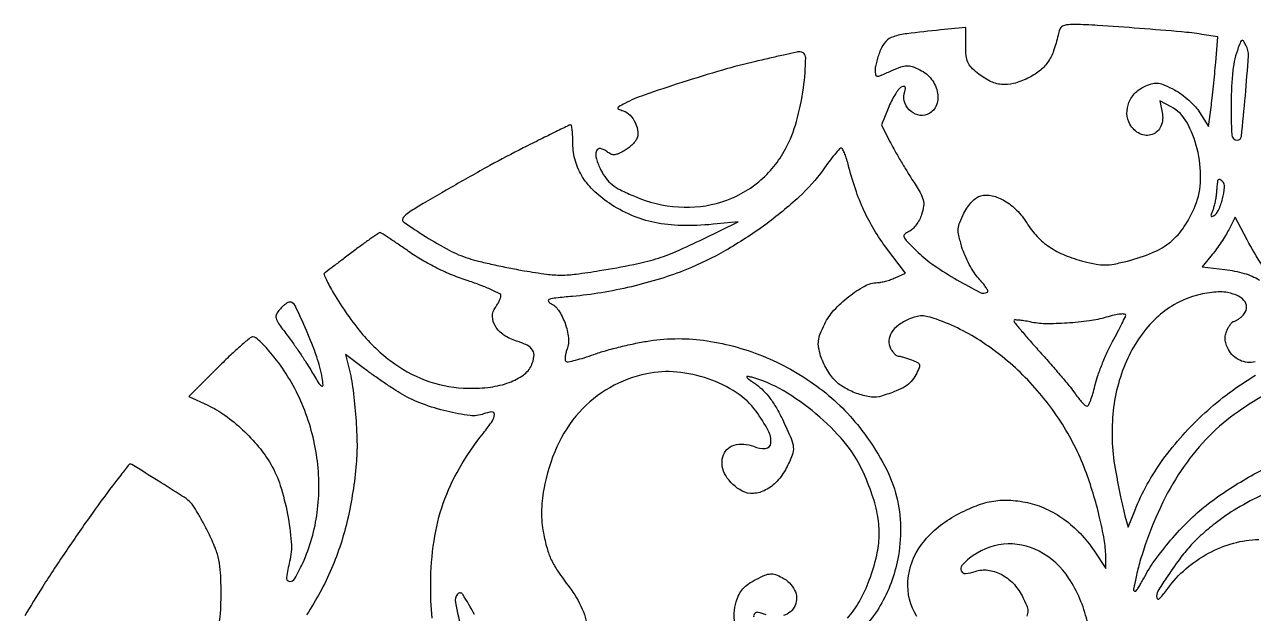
# Model space of a CAD drawing. Extents: x 112 to 728, y 34 to 646.
# Drawn here: x 153.4 to 472.1, y 493.2 to 646 of the extents above; entities that cross this region are included whole.
import ezdxf

# ---------------------------------------------------------------- set-up
doc = ezdxf.new("R2010")
doc.units = 0

msp = doc.modelspace()

# ---------------------------------------------------------------- linework, layer by layer
for points in [[(421.457961, 643.25, -0.033927), (420.300602, 639.159655, -0.067239), (418.753101, 636.171485, -0.074884), (416.594025, 633.90717, -0.052261), (413.590198, 632.043664, -0.048142), (409.897522, 630.676321, -0.091274), (406.745765, 630.435126, -0.092216), (403.736275, 631.331806, -0.049954), (400.480175, 633.434109, -0.036503), (398.896842, 634.897676, -0.0886), (398.034479, 636.228464, -0.076957), (397.61965, 637.890274, -0.022758), (397.5, 640.517691), (397.5, 645.224963), (391, 644.571577, 0.004694), (382.218038, 643.605452, 0.050469), (378.729497, 642.826032, 0.126604), (376.798299, 641.581278, 0.087879), (375.388095, 639.386416, 0.018553), (374.856714, 637.969002, 0.01642), (374.407753, 636.457554, 0.016716), (374.093684, 635.069199, 0.047296), (374, 634.081011, 0.053676), (374.122562, 632.942629, 0.344426), (374.539328, 632.596624, 0.108026), (375.403217, 632.758938, 0.005003), (378.155829, 633.958404, -0.015957), (380.685067, 634.995224, -0.079909), (382.181792, 635.294968, -0.094264), (383.578217, 635.084206, -0.026806), (385.615937, 634.243322, -0.120113), (388.664244, 631.757783, -0.122029), (390.204734, 628.16246, -0.147751), (389.754803, 624.758898, -0.1974), (387.511238, 622.642686, -0.161565), (385.083336, 622.530813, -0.132199), (382.839171, 623.867473, -0.130443), (381.549161, 626.166614, -0.155818), (381.690734, 628.63645, 0.039921), (381.903704, 629.359062, 0.201881), (381.825359, 629.762954, 0.267097), (381.507476, 629.919967, 0.064667), (380.90935, 629.80346, 0.144), (380.246369, 629.342489, 0.025142), (379.34365, 628.096351, 0.025481), (378.405076, 626.478545, 0.020427), (377.558396, 624.651239), (375.616793, 619.968459), (377.774882, 615.734229, 0.010033), (378.857031, 613.712352, 0.004404), (380.367074, 611.076832, 0.004356), (382.018856, 608.307557, 0.005821), (383.568856, 605.8252, -0.010198), (385.680436, 602.376633, -0.065357), (386.473209, 600.493653, -0.103179), (386.575229, 598.859175, -0.043898), (386.070568, 596.713824, -0.043232), (385.475757, 595.32705, -0.038211), (384.629736, 594.001245, -0.040178), (383.674784, 592.922659, -0.086744), (382.758274, 592.305342, 0.081223), (381.670379, 591.589801, 0.321727), (381.517077, 590.850182, 0.090475), (382.262796, 589.756929, 0.005144), (385.174214, 586.86852, 0.043235), (389.293796, 583.504836, 0.019235), (395.238681, 579.778952, 0.011009), (401.256354, 576.496434, 0.263593), (403.108504, 576.567059, 0.376484), (403.21406, 576.911856, 0.033471), (402.750861, 577.780312, 0.030759), (401.97199, 578.875021, 0.017869), (400.91317, 580.092952, -0.042197), (399.697944, 581.636276, -0.021757), (398.43496, 583.747253, -0.021464), (397.316652, 586.046253, -0.030294), (396.537344, 588.186204, -0.014671), (395.726732, 591.241582, -0.071706), (395.572057, 593.018574, -0.081741), (395.937371, 594.656357, -0.022295), (397.038752, 597.075961, -0.033444), (398.015722, 598.710956, -0.04201), (399.138025, 600.072327, -0.047596), (400.308326, 601.062602, -0.090557), (401.427407, 601.571136, -0.122106), (404.352454, 601.579605, -0.073592), (407.581573, 600.263446, -0.064315), (410.705456, 597.826928, -0.054257), (413.316052, 594.542125, 0.047385), (416.039976, 591.016569, 0.056332), (419.239199, 588.290421, 0.051823), (423.188785, 586.185644, 0.032106), (428.180209, 584.521093, 0.019018), (431.302758, 583.823934, 0.048144), (433.617773, 583.625708, 0.044826), (436.022503, 583.86793, 0.014701), (439.5, 584.643308, 0.037926), (445.960826, 586.817381, 0.071523), (450.66014, 589.654883, 0.076133), (454.181958, 593.568102, 0.048518), (457.036654, 599, 0.093541), (458.423736, 605.82958, 0.063483), (457.526815, 613.735878, 0.066446), (454.808527, 620.693573, 0.148169), (450.774456, 624.616633), (447.808002, 626.150646), (448.456285, 623.199035, -0.152692), (448.14782, 619.655862, -0.209724), (445.874871, 617.463048, -0.207282), (442.698643, 617.637203, -0.150423), (440.105254, 620.112768, -0.118127), (439.326002, 622.876013, -0.108128), (439.843586, 625.791218, -0.102281), (441.574888, 628.349276, -0.095099), (444.220179, 630.091201, -0.039952), (446.057092, 630.685366, -0.093877), (447.491532, 630.751067, -0.070857), (449.087847, 630.287005, -0.015841), (451.640825, 629.034614, -0.03605), (453.477986, 627.883276, -0.024932), (455.383561, 626.336824, -0.025227), (457.07429, 624.657427, -0.046214), (458.242592, 623.107626), (460.472319, 619.5), (461.129717, 624.5, 0.004537), (461.421328, 626.885187, 0.002122), (461.757803, 629.978813, 0.002102), (462.083286, 633.226366, 0.002945), (462.344726, 636.13), (462.902338, 642.76), (458.701169, 643.433753, 0.018064), (453.500482, 644.076131, 0.002471), (442.597102, 644.970349, 0.002684), (431.690672, 645.751716, 0.014585), (425.769052, 645.970831, 0.023041), (423.667523, 645.890395, 0.120239), (422.577078, 645.524598, 0.154894), (421.922096, 644.7477, 0.046333)], [(468.204244, 640, 0.063543), (466.816865, 634.113589, 0.023749), (466.331869, 625.623546, 0.01529), (466.504705, 617.395833, 0.399185), (467.974459, 616, 0.38396), (468.995785, 616.919915, 0.003799), (470.026585, 627.536715, 0.006185), (470.818302, 637.822442, 0.144663), (470.178448, 640.645574, 0.019836), (469.523152, 641.714676, 0.336195), (469.155974, 641.841513, 0.217369), (468.809803, 641.522801, 0.010053)], [(343.090916, 636.418635, 0.013261), (334.422327, 634.162361, 0.007231), (323.905019, 630.959453, 0.006169), (314.066524, 627.672716, 0.036182), (309.066166, 625.516734, 0.006851), (307.507221, 624.678964, 0.217506), (307.255702, 624.338054, 0.368521), (307.416365, 624.043162, 0.014613), (308.664409, 623.606513, -0.128344), (310.450345, 622.480282, -0.080912), (311.832627, 620.422076, -0.082854), (312.465771, 618.085385, -0.14875), (312.082028, 616.153271, -0.060632), (311.547273, 615.392233, -0.027289), (310.680108, 614.5299, -0.026528), (309.653229, 613.707968, -0.032651), (308.611517, 613.059682, -0.025984), (307.2127, 612.402101, -0.093942), (306.252449, 612.207298, -0.120317), (305.420363, 612.399203, -0.056704), (304.491707, 613.006882, 0.128025), (302.778529, 613.809354, 0.372365), (301.736454, 613.199453, 0.155995), (301.698341, 611.179053, 0.045309), (302.871634, 608.251618, 0.041797), (304.233963, 606.055756, 0.066982), (305.771003, 604.478858, 0.050767), (307.965264, 603.094017, 0.014918), (311.586779, 601.425618, 0.082988), (323.028432, 598.67074, 0.093991), (334.229124, 599.984397, 0.097612), (343.8475, 605.223849, 0.097231), (350.774067, 613.727486, 0.054657), (353.603002, 620.800212, 0.033738), (355.418309, 629.582483, 0.030223), (356.006087, 637.306419, 0.452169), (354.230948, 638.917563, 0.026671), (353.689947, 638.827126, 0.000426), (350.657047, 638.149498, 0.001119), (347.132887, 637.350669, 0.000742)], [(282.750921, 613.973681, 0.00865), (274.077272, 609.401492, 0.005271), (263.985674, 603.717351, 0.003011), (254.446282, 598.134121, 0.056344), (251.676394, 596.03666, 0.473815), (251.772451, 594.755746, 0.011375), (257.423615, 590.986419, 0.019993), (263.534022, 587.443042, 0.044217), (268.5, 585.360149, 0.016721), (271.062535, 584.636219, 0.005719), (274.821875, 583.754195, 0.005678), (278.996219, 582.874668, 0.006528), (283, 582.132649, 0.00952), (288.805089, 581.248435, 0.033301), (292.581186, 581.000605, 0.032145), (296.423263, 581.251885, 0.008428), (302.532848, 582.152983, 0.00773), (311.420496, 583.758791, 0.025906), (317.159366, 585.199799, 0.028554), (322.424927, 587.151191, 0.010999), (329.5, 590.430237), (338.5, 594.84444), (333, 594.265921, -0.02633), (324.633051, 593.829166, -0.044976), (317.670861, 594.460171, -0.050537), (311.5254, 596.235747, -0.046064), (305.654756, 599.249776, -0.04557), (301.281003, 602.626469, -0.06443), (298.138918, 606.405843, -0.070596), (296.259019, 610.571274, -0.070864), (295.615385, 615.089792, 0.010664), (295.575292, 616.969305, 0.017872), (295.451563, 618.544352, 0.012219), (295.278975, 619.781838, 0.390351), (295.057692, 619.95481, 0.092557), (294.645992, 619.842886, 0.000589), (291.21253, 618.179212, 0.002358), (287.294768, 616.25227, 0.0015)], [(462.843775, 605.45, 0.01222), (462.770898, 604.927366, 0.002831), (462.674796, 604.044688, 0.00292), (462.575805, 603.026797, 0.002854), (462.487906, 602, -0.021677), (462.352264, 600.903105, -0.014841), (462.107774, 599.672124, -0.014983), (461.800812, 598.497959, -0.029125), (461.474192, 597.585955, 0.018955), (461.150797, 596.737685, 0.138712), (461.129004, 596.307868, 0.40899), (461.330108, 596.179158, 0.086826), (461.757106, 596.349883, 0.148853), (463.071023, 597.842876, 0.042294), (464.11845, 600.788783, 0.040764), (464.650233, 603.786101, 0.22349), (464.107936, 605.292064, 0.047773), (463.666449, 605.656383, 0.118085), (463.276068, 605.803043, 0.209777), (462.996692, 605.719897, 0.178094)], [(238.302958, 586.87983, 0.000482), (235.668811, 584.893286, 0.000738), (233.389242, 583.165404, 0.000245), (231.419937, 581.666593, 0.020561), (231.128506, 581.425002, 0.323817), (231.067684, 581.141309, 0.007024), (231.690621, 579.780068, 0.013329), (232.514548, 578.157568, 0.008257), (233.563762, 576.295172, 0.042035), (241.089965, 565.608563, 0.064818), (249.396806, 557.966536, 0.073439), (258.536293, 553.350763, 0.075619), (268.527697, 551.634612, 0.037308), (274.238318, 551.951474, 0.054951), (279.113431, 553.143475, 0.06717), (282.777738, 555.068571, 0.13211), (284.858232, 557.588199, 0.071128), (285.52199, 559.849499, 0.176241), (285.174991, 561.515007, 0.14161), (283.750493, 562.803067, 0.040697), (280.953569, 563.895765, -0.075856), (277.733039, 565.421847, -0.105125), (275.521465, 567.714612, -0.134437), (274.755162, 570.276722, -0.169446), (275.511048, 572.617474, 0.024291), (276.05893, 573.419196, 0.024221), (276.52704, 574.27104, 0.024927), (276.861468, 575.052857, 0.081564), (276.968197, 575.603089, 0.288785), (276.645411, 576.149665, 0.011717), (274.487577, 577.196386, 0.017363), (271.742596, 578.335921, 0.011066), (268.478875, 579.478061, -0.018568), (264.398108, 580.975204, -0.017627), (260.366943, 582.794851, -0.017842), (256.526036, 584.868003, -0.020409), (253.015962, 587.124972, 0.003065), (250.320274, 588.993512, 0.004767), (247.971111, 590.567961, 0.001566), (245.927907, 591.900159, 0.144661), (245.590045, 592, 0.15266), (245.255311, 591.895361, 0.001633), (243.24976, 590.49595, 0.004978), (240.945454, 588.842349, 0.003195)], [(219.587657, 572.09686, 0.066127), (218.720207, 570.838393, 0.188693), (218.617504, 569.798481, 0.086647), (219.255855, 568.468241, 0.007922), (221.444444, 565.504838, -0.008552), (223.003049, 563.388881, -0.005589), (224.731016, 560.898472, -0.005622), (226.361301, 558.432586, -0.010708), (227.606796, 556.407978, 0.006035), (229.576191, 553.138568, 0.103546), (230.433842, 552.237265, 0.621134), (230.830784, 552.45814, 0.032706), (230.616234, 554.332045, 0.038717), (229.183135, 559.789842, 0.018243), (226.541475, 566.587331, 0.009648), (223.590887, 573.081879, 0.288925), (222.134664, 574, 0.134586), (221.709397, 573.883419, 0.026652), (221.046297, 573.440953, 0.026472), (220.307539, 572.825441, 0.021918)], [(433.937175, 570.050589, -0.039888), (429.576138, 569.099068, -0.018417), (423.793602, 568.529056, -0.018053), (418.115433, 568.385225, -0.052608), (414.224719, 568.838174, 0.013632), (412.604782, 569.156029, 0.023564), (411.242019, 569.319481, 0.02109), (410.206782, 569.350629, 0.412233), (410.00343, 569.143703, 0.171996), (410.157976, 568.71499, 0.002242), (412.001914, 566.485963, 0.006161), (414.197261, 563.92115, 0.003967), (416.801961, 561, -0.004412), (419.56988, 557.890233, -0.004483), (422.267685, 554.748438, -0.004364), (424.565032, 551.975205, -0.018375), (425.866625, 550.25, 0.016011), (426.7966, 549.005167, 0.022108), (427.713953, 547.954687, 0.019595), (428.524041, 547.169875, 0.184648), (428.968353, 547, 0.289948), (429.351957, 547.242869, 0.017817), (429.911018, 548.542187, 0.022014), (430.485554, 550.237896, 0.014111), (431.008852, 552.25, -0.026041), (431.711041, 554.707754, -0.012275), (432.858464, 557.803862, -0.012127), (434.221491, 560.99466, -0.016727), (435.608593, 563.784423, 0.002891), (436.908371, 566.226646, 0.004428), (438.003774, 568.35956, 0.001625), (438.922627, 570.20329, 0.115279), (439, 570.534423, 0.384339), (438.691671, 570.876287, 0.049626), (437.618765, 570.880466, 0.034775), (436.020093, 570.614596, 0.01506)], [(203.737649, 557.239051), (196.022219, 549.478103), (200.934035, 547.224763, -0.048542), (205.385652, 544.633668, -0.031987), (209.965406, 540.868584, -0.031553), (214.116611, 536.463001, -0.041351), (217.283108, 531.931847, -0.055612), (219.736304, 526.381544, -0.028673), (221.600745, 519.010217, -0.028224), (222.581347, 511.73455, -0.08171), (222.148677, 506.687618, 0.025485), (221.320842, 502.553241, 0.425294), (222.091759, 501.554943, 0.299816), (223.476268, 502.264502, 0.021326), (225.544429, 506.316079, 0.075346), (229.295056, 519.412212, 0.06669), (229.228834, 533.61043, 0.065564), (225.398653, 547.515452, 0.068226), (218.131759, 559.75, 0.01356), (216.440193, 561.761033, 0.018918), (214.813611, 563.457813, 0.015576), (213.398226, 564.743808, 0.178456), (212.703286, 565, 0.173504), (211.930825, 564.72363, 0.006582), (209.55392, 562.720221, 0.011157), (206.784703, 560.212857, 0.007553)]]:
    msp.add_lwpolyline(points, format="xyb", close=True)
for points in [[(384.829111, 492.473444, -0.157762), (382.523282, 501.691832, -0.145437), (386.022439, 511.082336, -0.105224), (394.5, 518.451739, -0.027812), (399.716867, 520.973683, -0.052538), (404.190254, 522.307176, -0.057272), (408.576584, 522.616087, -0.040167), (413.494763, 522.001087, -0.058114), (418.306871, 520.402193, -0.047368), (422.989727, 517.648661, -0.045534), (427.24953, 513.933402, -0.044415), (430.805931, 509.479276), (433.870421, 504.85274), (433.818261, 508.17637, 0.039289), (433.41812, 512.410235, 0.015459), (432.232329, 518.151263, 0.014985), (430.53833, 524.404074, 0.016367), (428.516244, 530.360614, 0.054066), (422.084618, 543.084379, 0.050596), (412.949947, 554.44636, 0.0516), (401.923394, 563.536321, 0.061861), (389.894965, 569.537059, 0.021674), (387.696891, 570.207006, 0.06364), (386.130063, 570.404512, 0.069801), (384.64631, 570.193768, 0.030064), (382.758652, 569.524811, 0.057219), (380.04715, 567.990266, 0.095321), (378.261639, 566.079091, 0.122797), (377.581313, 564.005185, 0.141944), (378.012326, 561.976968, 0.032788), (378.483512, 561.220297, 0.039524), (379.02386, 560.580734, 0.043637), (379.552284, 560.132876, 0.155189), (379.970084, 560, -0.057874), (380.473443, 559.941541, -0.010994), (381.368453, 559.709929, -0.011602), (382.406717, 559.390556, -0.010426), (383.467057, 559.012525, -0.024585), (385.020672, 558.332687, -0.210151), (385.495831, 557.762662, -0.175015), (385.443218, 556.965602, -0.016205), (384.579315, 555.153379, -0.064547), (383.382882, 553.427485, -0.069712), (381.813411, 552.114854, -0.04717), (379.464997, 550.942403, -0.013651), (375.642913, 549.584027, -0.113822), (373.070031, 549.358295, -0.046665), (369.638454, 550.170534, -0.045722), (366.221863, 551.684256, -0.06935), (363.632846, 553.639881, -0.040046), (362.541225, 554.921918, -0.023528), (361.439769, 556.609519, -0.023432), (360.491457, 558.411867, -0.036616), (359.867103, 560.049235, -0.031038), (359.350553, 562.264933, -0.073573), (359.31659, 563.954061, -0.062975), (359.776141, 565.734773, -0.018126), (360.924322, 568.34367, -0.073527), (363.326018, 571.87213, -0.040508), (367.169673, 575.420003, -0.04029), (371.323575, 578.164684, -0.120523), (374.587547, 579.045104, 0.042688), (375.508848, 579.145836, 0.017794), (376.727346, 579.430897, 0.017452), (378.017702, 579.830469, 0.02161), (379.186396, 580.295104), (381.872791, 581.5), (376.97599, 587.970151, -0.026667), (373.743338, 592.751155, -0.027952), (371.093064, 597.776355, -0.026276), (368.890551, 603.340861, -0.018916), (367.002215, 609.75, 0.015004), (366.537105, 611.375405, 0.023542), (366.030967, 612.737466, 0.019981), (365.543021, 613.7664, 0.297154), (365.211456, 613.95201, 0.198319), (364.793866, 613.745684, 0.006246), (363.53399, 612.273485, 0.011274), (362.084401, 610.454278, 0.007475), (360.5, 608.305272, -0.051824), (354.298132, 601.28966, -0.028175), (345.394366, 593.985916, -0.027401), (335.221065, 587.380549, -0.034091), (325.08412, 582.447194, -0.021504), (318.318189, 580.040353, -0.016737), (310.782088, 577.992773, -0.016524), (303.00235, 576.425596, -0.01908), (295.5, 575.4632, 0.004506), (291.224983, 575.041007, 0.045882), (289.479288, 574.688681, 0.42461), (289.253102, 574.250874, 0.207069), (289.720651, 573.733218, -0.140071), (291.857544, 571.910656, -0.059191), (293.574091, 568.514982, -0.058707), (294.46726, 564.74326, -0.120216), (294.093584, 561.746146, 0.029437), (293.760627, 560.686559, 0.04228), (293.602902, 559.715965, 0.049493), (293.619919, 558.953726, 0.227822), (293.851534, 558.591757, 0.193311), (294.415584, 558.493968, 0.009534), (296.289731, 558.931436, 0.014265), (298.540803, 559.571218, 0.009717), (301.063324, 560.420813, -0.017283), (304.101055, 561.393015, -0.008926), (307.959226, 562.408339, -0.008862), (311.967861, 563.312126, -0.013273), (315.5, 563.945693, -0.075382), (330.408955, 563.952569, -0.062384), (345.710345, 559.641496, -0.061611), (359.658935, 551.612423, -0.069543), (370.595313, 540.701611, -0.035026), (376.033765, 532.358682, -0.056194), (379.302744, 524.526406, -0.061118), (380.580546, 516.660428, -0.051559), (380.040184, 508.23824, -0.085683), (375.729073, 495.974797, -0.095484), (367.665871, 486.389896, -0.106355)], [(474.36324, 583.555215, -0.019895), (470.513457, 590.118395), (467.370679, 596.000534), (465.708857, 592.750267, -0.018224), (464.886741, 591.277346, -0.009852), (463.774442, 589.523648, -0.009802), (462.569989, 587.780131, -0.015227), (461.457235, 586.330238), (458.867436, 583.160475), (464.683718, 582.464918, -0.039865), (469.752497, 581.444226, -0.069744), (473.659305, 579.710496, -0.077818)], [(472.578391, 558.497167, -0.171093), (468.585772, 558.897797, -0.163755), (465.64003, 561.717505, -0.035062), (465.025379, 563.121965, -0.067458), (464.772488, 564.321859, -0.074105), (464.858607, 565.469036, -0.051209), (465.275266, 566.704797, -0.025845), (465.731919, 567.583652, -0.034487), (466.239453, 568.325784, -0.036874), (466.726194, 568.856194, -0.190917), (467.089086, 569, 0.121943), (467.484418, 569.097871, 0.026484), (468.092551, 569.461025, 0.026122), (468.769377, 569.968662, 0.022416), (469.426589, 570.569446, 0.155474), (470.321266, 572.300962, 0.193717), (469.939318, 574.056302, 0.132915), (468.211825, 575.539841, 0.065053), (465.431987, 576.446782, 0.044571), (463.520103, 576.631587, 0.030369), (461.337575, 576.514842, 0.027214), (458.928643, 576.104872, 0.020441), (456.332334, 575.403445, 0.122281), (446.398988, 569.339272, 0.091903), (439.18412, 558.703611, 0.08141), (435.664391, 544.936832, 0.068861), (436.411073, 529.913449, 0.002554), (437.080327, 526.475718, 0.002689), (437.773581, 523.103647, 0.002572), (438.402096, 520.201634, 0.012097), (438.811919, 518.545773), (439.61941, 515.591547), (441.339406, 519.890241, -0.062224), (448.664683, 533.144369, -0.050739), (459.490272, 545.227121, -0.050152), (472.677939, 555.01746, -0.057185)], [(259.100875, 492.011988, -0.023681), (258.73976, 501, -0.035147), (259.59874, 512.066664, -0.04733), (262.008565, 521.816096, -0.047482), (266.201181, 530.914605, -0.0357), (272.409474, 540.027083, 0.016709), (274.758374, 543.208278, 0.148709), (275.278962, 544.848421, 0.447735), (274.580434, 545.487459, 0.065678), (272.469467, 544.988391, -0.122863), (268.94612, 544.567765, -0.027466), (262.943787, 545.663728, -0.029218), (256.590706, 547.586849, -0.045181), (251.412493, 550.041489, -0.009929), (249.177277, 551.420588, -0.005488), (246.499938, 553.188692, -0.00547), (243.82482, 555.040771, -0.008761), (241.587297, 556.686011), (236.674594, 560.432656), (237.367452, 557.672089, -0.02688), (238.473295, 551.988247, -0.014588), (239.249538, 544.910513, -0.014588), (239.611858, 537.796834, -0.026784), (239.42723, 532, -0.03499), (237.177742, 517.635957, -0.044995), (233.035328, 504.932933, -0.043568), (226.563069, 492.863699, -0.029934)], [(366.867027, 492.034863, 0.048803), (369.944765, 496.37407, 0.042537), (372.496923, 501.875207, 0.030248), (374.434341, 508.394274, 0.050716), (375.06717, 513.348176, 0.048706), (374.704872, 518.39771, 0.041713), (373.277974, 523.931886, 0.023409), (370.684011, 530.379034, 0.069267), (366.008443, 537.711487, 0.041493), (358.663824, 545.004867, 0.041372), (350.169549, 551.021215, 0.066204), (342, 554.488267, 0.02737), (340.860669, 554.736363, 0.645715), (340.724357, 554.530005, 0.094961), (341.219923, 554.000502, 0.004558), (343.199864, 552.586935, -0.045863), (345.009992, 551.054322, -0.033037), (346.737413, 549.046695, -0.029233), (348.383981, 546.566198, -0.020574), (349.949864, 543.60505, -0.008931), (352.217525, 538.626745, -0.082659), (352.788879, 536.337841, -0.114778), (352.481059, 534.285548, -0.023582), (350.962235, 530.925974, -0.068344), (348.615418, 527.555434, -0.087044), (345.610164, 525.259195, -0.103009), (342.422535, 524.364958, -0.140822), (339.522646, 524.98788, -0.131029), (335.256342, 528.978089, -0.204266), (334.489475, 533.877496, -0.2683), (337.420847, 536.888616, -0.169172), (342.455322, 536.583114, 0.115806), (345.591434, 536.060279, 0.374303), (346.973654, 537.432334, 0.144602), (346.258286, 540.716992, 0.031325), (343.118329, 545.677955, 0.091856), (338.007128, 550.54259, 0.061637), (330.740598, 554.091988, 0.059894), (322.574744, 555.846208, 0.07367), (314.800222, 555.417297, 0.078935), (305.166125, 551.793964, 0.081506), (297.249083, 545.392731, 0.077034), (291.465013, 536.456607, 0.060873), (288.067656, 525.438388, 0.018917), (287.643505, 522.421207, 0.023284), (287.486471, 519.583079, 0.024328), (287.595535, 516.853262, 0.024715), (287.969377, 514.161477, 0.020349), (288.905276, 510.130111, 0.043873), (290.016432, 507.146413, 0.038727), (291.720221, 504.181707, 0.012802), (294.658541, 500.105838, -0.058631), (298.063601, 494.335366, -0.090447), (299.412045, 488.71737, -0.12109)], [(476.01424, 550.466905, 0.022365), (468.150551, 545.55805, 0.047937), (460.696081, 539.297328, 0.04134), (454.153805, 531.431349, 0.038692), (448.617607, 522.064492, 0.031763), (444.166273, 511.325838, 0.010814), (442.694564, 506.696836, 0.01752), (441.668238, 502.696837, 0.012006), (441.044789, 499.49168, 0.464352), (441.460057, 499, 0.238915), (441.721645, 499.132561, 0.011627), (442.295593, 499.954687, 0.016793), (442.943096, 501.004578, 0.011116), (443.61834, 502.25, -0.038055), (446.46738, 506.889999, -0.020034), (450.653492, 512.208706, -0.019911), (455.357548, 517.291928, -0.031053), (459.832612, 521.234442, -0.036687), (470.885145, 528.583431, -0.046749), (482.056509, 533.572495, -0.046377)], [(203.522126, 487.794209, 0.044087), (204.387947, 498.5, 0.011002), (204.233192, 503.758621, 0.038838), (203.798453, 507.108411, 0.043933), (202.880283, 510.135403, 0.017061), (201.107793, 514.142796, 0.010863), (199.753054, 516.794778, 0.012387), (198.339782, 519.270102, 0.0116), (197.044299, 521.305754, 0.065712), (196.1972, 522.269273, 0.038092), (194.310659, 523.680427, 0.002085), (188.0444, 527.625749, 0.000545), (181.229887, 531.866364, 0.192786), (180.647796, 531.969079, 0.174595), (180.551716, 531.909915, 0.000415), (179.51529, 530.607929, 0.002594), (178.352471, 529.128984, 0.001603), (177, 527.378796, 0.009057), (170.996434, 519.257711, 0.00588), (164.339744, 509.66654, 0.005908), (158.102399, 500.211233, 0.011948), (153.459715, 492.594935)], [(474.824227, 524.206992, 0.021307), (467.856214, 520.454535, 0.032343), (462.184502, 516.563787, 0.014732), (458.432794, 513.433231, 0.028964), (455.678602, 510.693519, 0.025044), (453.018465, 507.404257, 0.008434), (449.467634, 502.357169, 0.019324), (447.361648, 498.980004, 0.17306), (447.060114, 497.286647, 0.627028), (447.772375, 497.078605, 0.026995), (449.911078, 499.718549, -0.058505), (454.605262, 504.820585, -0.054203), (460.469098, 508.84804, -0.0551), (466.958753, 511.466036, -0.065271), (473.5, 512.407836, -0.035936)], [(428.963854, 491.349384, 0.08857), (424.288099, 502.305917, 0.12641), (416.510148, 509.397535, 0.149791), (407.289445, 511.174831, 0.142498), (398.447473, 507.539815, 0.053326), (396.534564, 505.64863, 0.282898), (396.347492, 504.252182, 0.322451), (397.47615, 503.592808, 0.060149), (399.960258, 504.135991, -0.115412), (403.233265, 504.482978, -0.089588), (406.662587, 503.41131, -0.081522), (409.771728, 501.075722, -0.073155), (412.108729, 497.786873, -0.01492), (413.310199, 495.24736, -0.098835), (413.608071, 493.88356, -0.104893), (413.349329, 492.545512, -0.017783)], [(337.650884, 490.890918, -0.079708), (337.439124, 493.40798, -0.053648), (337.963193, 496.250183, -0.042026), (338.713274, 498.16396, -0.066174), (339.693288, 499.628606, -0.062036), (341.070736, 500.849044, -0.032356), (343.04541, 502.023167, -0.015913), (345.441467, 503.150954, -0.083717), (346.848714, 503.496904, -0.105568), (348.134343, 503.32052, -0.032649), (349.934345, 502.533951, -0.158257), (353.131815, 499.299422, -0.222885), (353.24016, 495.30632, -0.225556), (350.247289, 492.704391, -0.160166)], [(270.113716, 492.938026, 0.019016), (267.056366, 498.183461, 0.515599), (265.690108, 498.255873, 0.22001), (265.156565, 496.061671, 0.011271), (266.772807, 488.735328, 0.04685)], [(345.734904, 492.910689, 0.035144), (343.711377, 493.521291, 0.253471), (342.76442, 493.255457, 0.274094), (342.516363, 492.343511, 0.039536)]]:
    msp.add_lwpolyline(points, format="xyb")

doc.saveas('drawing.dxf')
